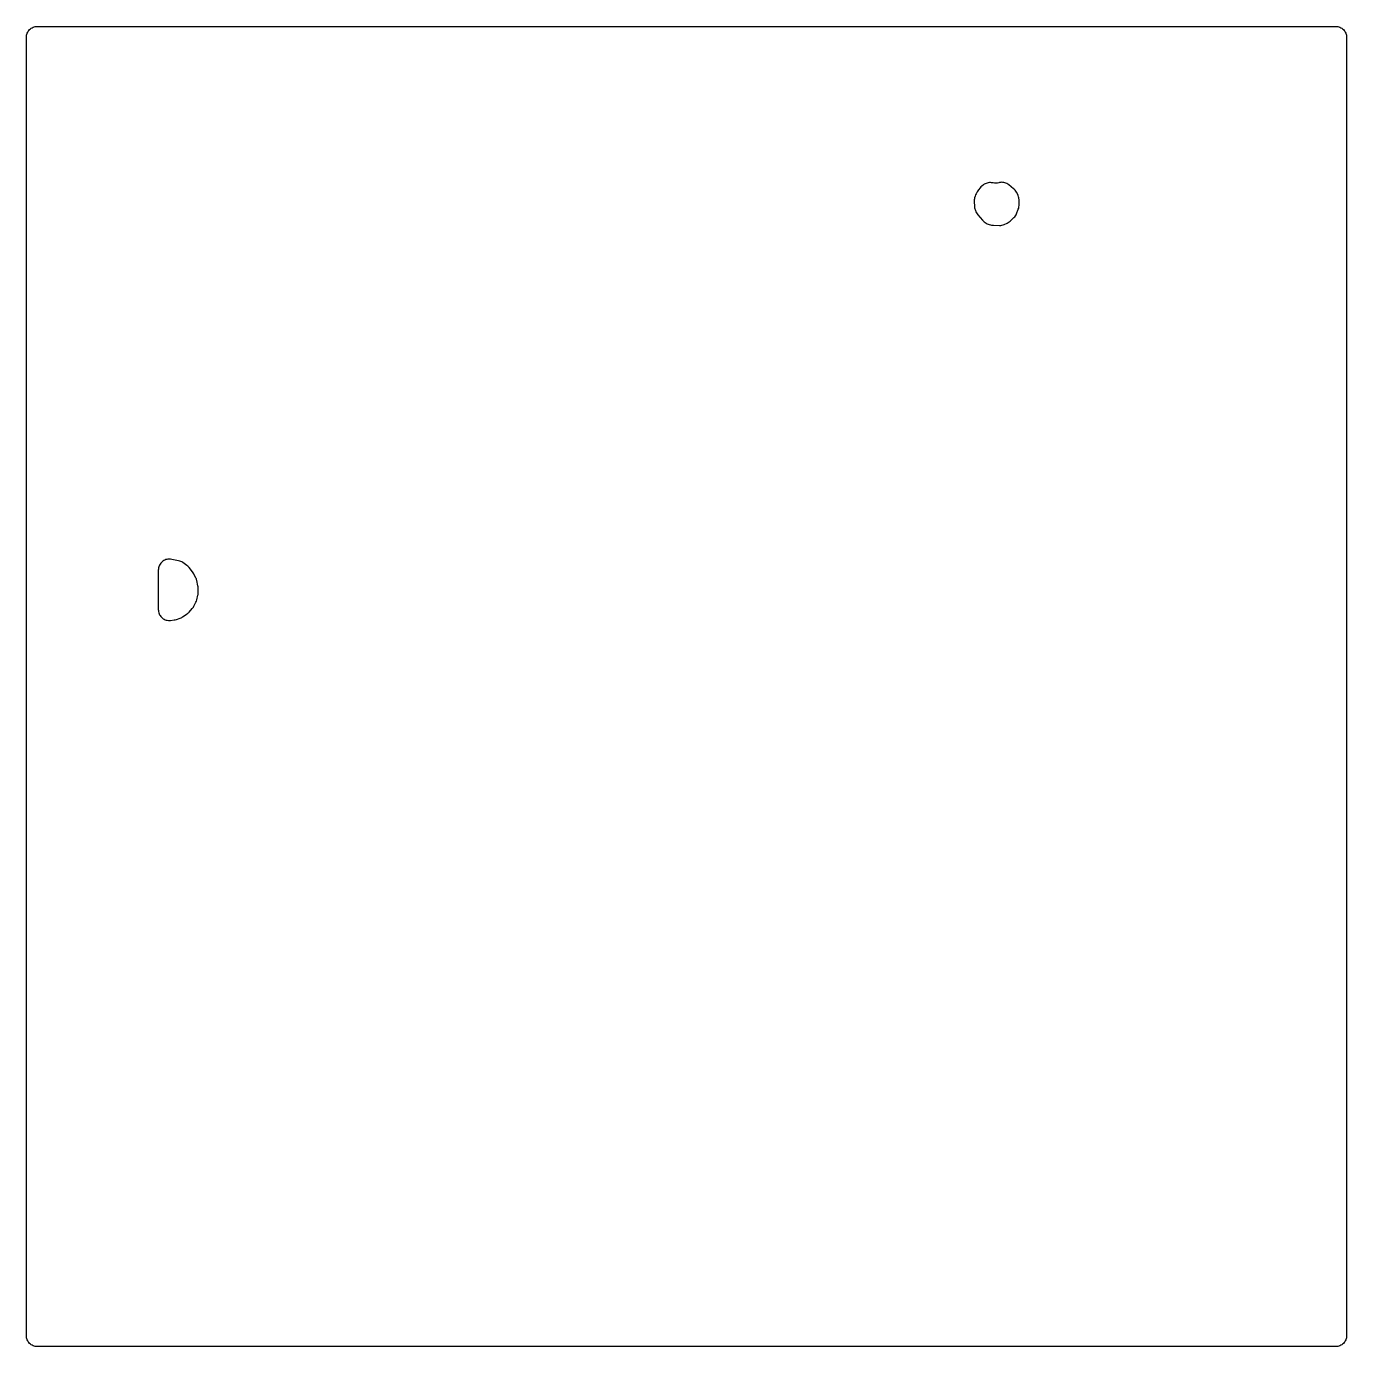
# Model space of a CAD drawing. Header units: millimetres. Extents: x 0 to 300, y 0 to 300.
import ezdxf

# ---------------------------------------------------------------- set-up
doc = ezdxf.new("R2010")
doc.units = ezdxf.units.MM
doc.layers.add('CUT', color=7, linetype='CONTINUOUS')

msp = doc.modelspace()

# ---------------------------------------------------------------- linework, layer by layer
at = {"layer": 'CUT'}
for points in [[(-0.15, 297.5886), (-0.135, 297.8947), (-0.099, 298.1371), (-0.0395, 298.3748), (0.0431, 298.6056), (0.1479, 298.8271), (0.2738, 299.0373), (0.4198, 299.2341), (0.5844, 299.4156), (0.7659, 299.5802), (0.9627, 299.7262), (1.1729, 299.8521), (1.3944, 299.9569), (1.6252, 300.0395), (1.8629, 300.099), (2.1053, 300.135), (2.4114, 300.15), (297.5872, 300.15), (297.8933, 300.135), (298.1357, 300.099), (298.3734, 300.0395), (298.6041, 299.9569), (298.8256, 299.8521), (299.0358, 299.7262), (299.2326, 299.5802), (299.4142, 299.4156), (299.5787, 299.2341), (299.7247, 299.0373), (299.8507, 298.8271), (299.9554, 298.6056), (300.038, 298.3748), (300.0975, 298.1371), (300.1335, 297.8947), (300.1485, 297.5886), (300.1485, 2.4114), (300.1335, 2.1053), (300.0975, 1.8629), (300.038, 1.6252), (299.9554, 1.3944), (299.8507, 1.1729), (299.7247, 0.9627), (299.5787, 0.7659), (299.4142, 0.5844), (299.2326, 0.4198), (299.0358, 0.2738), (298.8256, 0.1479), (298.6041, 0.0431), (298.3734, -0.0395), (298.1357, -0.099), (297.8933, -0.135), (297.5872, -0.15), (2.4114, -0.15), (2.1053, -0.135), (1.8629, -0.099), (1.6252, -0.0395), (1.3944, 0.0431), (1.1729, 0.1479), (0.9627, 0.2738), (0.7659, 0.4198), (0.5844, 0.5844), (0.4198, 0.7659), (0.2738, 0.9627), (0.1479, 1.1729), (0.0431, 1.3944), (-0.0395, 1.6252), (-0.099, 1.8629), (-0.135, 2.1053), (-0.15, 2.4114)], [(215.5381, 261.1655), (215.4859, 260.9169), (215.4591, 260.6643), (215.4582, 260.4102), (215.5187, 259.1248), (215.5391, 258.9021), (215.5795, 258.6821), (215.6393, 258.4667), (215.7181, 258.2574), (215.8461, 257.9587), (215.9602, 257.7265), (216.0977, 257.5073), (216.2572, 257.3035), (217.3537, 256.042), (217.5204, 255.8681), (217.703, 255.7109), (217.8999, 255.5721), (218.1821, 255.3928), (218.3833, 255.2777), (218.5944, 255.1817), (218.8135, 255.1057), (219.1608, 255.0029), (219.3854, 254.9476), (219.6143, 254.9134), (219.8453, 254.9004), (221.2237, 254.8868), (221.4923, 254.8986), (221.758, 254.9391), (222.0178, 255.008), (222.2688, 255.1044), (222.9287, 255.3994), (223.1773, 255.5277), (223.41, 255.683), (223.6239, 255.8633), (224.4712, 256.6626), (224.6577, 256.8588), (224.822, 257.0739), (224.962, 257.3056), (225.0762, 257.5511), (225.4745, 258.545), (225.5654, 258.8156), (225.6248, 259.0949), (225.652, 259.3791), (225.6821, 260.1632), (225.6793, 260.4116), (225.6519, 260.6585), (225.5698, 261.1654), (225.5154, 261.4183), (225.435, 261.6643), (225.3297, 261.9006), (225.0613, 262.4276), (224.9302, 262.6547), (224.776, 262.8668), (224.6004, 263.0617), (224.4054, 263.237), (223.3012, 264.1298), (223.1032, 264.2744), (222.892, 264.3989), (222.6697, 264.5022), (222.4383, 264.5831), (222.2, 264.6411), (221.9573, 264.6754), (221.7124, 264.6857), (221.4676, 264.672), (221.2253, 264.6344), (221.0643, 264.593), (221.0641, 264.5934), (221.062, 264.5929), (220.711, 264.5228), (220.3859, 264.4923), (220.0594, 264.4958), (219.735, 264.5331), (219.6155, 264.5596), (219.3757, 264.6007), (219.133, 264.6183), (218.8898, 264.6122), (218.6483, 264.5826), (218.4109, 264.5295), (218.1797, 264.4537), (217.957, 264.3557), (217.7449, 264.2366), (217.5453, 264.0974), (217.1796, 263.8148), (216.9789, 263.642), (216.7975, 263.4489), (216.393, 262.9696), (216.2385, 262.7663), (216.1055, 262.5483), (215.8536, 262.0836), (215.7274, 261.8134), (215.6343, 261.5302)], [(32.5025, 178.9757), (32.2626, 178.9788), (32.0235, 178.9589), (31.7875, 178.9162), (31.5566, 178.8511), (31.3331, 178.7641), (31.1189, 178.6562), (30.916, 178.5281), (30.7263, 178.3813), (30.5516, 178.2169), (30.3934, 178.0366), (30.2533, 177.8419), (30.1325, 177.6346), (30.032, 177.4168), (29.9529, 177.1903), (29.8959, 176.9573), (29.8615, 176.7199), (29.85, 176.4803), (29.85, 167.5194), (29.8623, 167.2717), (29.8991, 167.0264), (29.96, 166.7859), (30.0445, 166.5527), (30.1516, 166.329), (30.2804, 166.117), (30.4295, 165.9188), (30.5976, 165.7364), (30.7829, 165.5715), (30.9837, 165.4258), (31.1978, 165.3007), (31.4234, 165.1975), (31.658, 165.1171), (31.8995, 165.0603), (32.1454, 165.0278), (32.3933, 165.0198), (32.6408, 165.0364), (33.4393, 165.1299), (33.7077, 165.1762), (33.9694, 165.2515), (34.8159, 165.5458), (35.0167, 165.6255), (35.2098, 165.7222), (35.3938, 165.8352), (36.4055, 166.5182), (36.5746, 166.643), (36.7326, 166.7816), (36.8784, 166.933), (37.5685, 167.7124), (37.7019, 167.8766), (37.821, 168.0515), (37.9248, 168.2358), (38.398, 169.1657), (38.5087, 169.4166), (38.5914, 169.6781), (38.8636, 170.7389), (38.9072, 170.9447), (38.9335, 171.1534), (38.942, 171.3636), (38.9406, 172.3933), (38.9255, 172.6647), (38.881, 172.9329), (38.6253, 174.0824), (38.5726, 174.2806), (38.5038, 174.4738), (38.4194, 174.6607), (37.9221, 175.6518), (37.7838, 175.8929), (37.6196, 176.1172), (36.8479, 177.0568), (36.7025, 177.219), (36.5435, 177.3678), (36.3721, 177.5022), (35.4115, 178.1906), (35.1928, 178.3308), (34.9607, 178.4474), (34.7178, 178.5394), (34.4667, 178.6057), (32.954, 178.9218), (32.595, 178.97)]]:
    msp.add_lwpolyline(points, close=True, dxfattribs=at)

doc.saveas('drawing.dxf')
